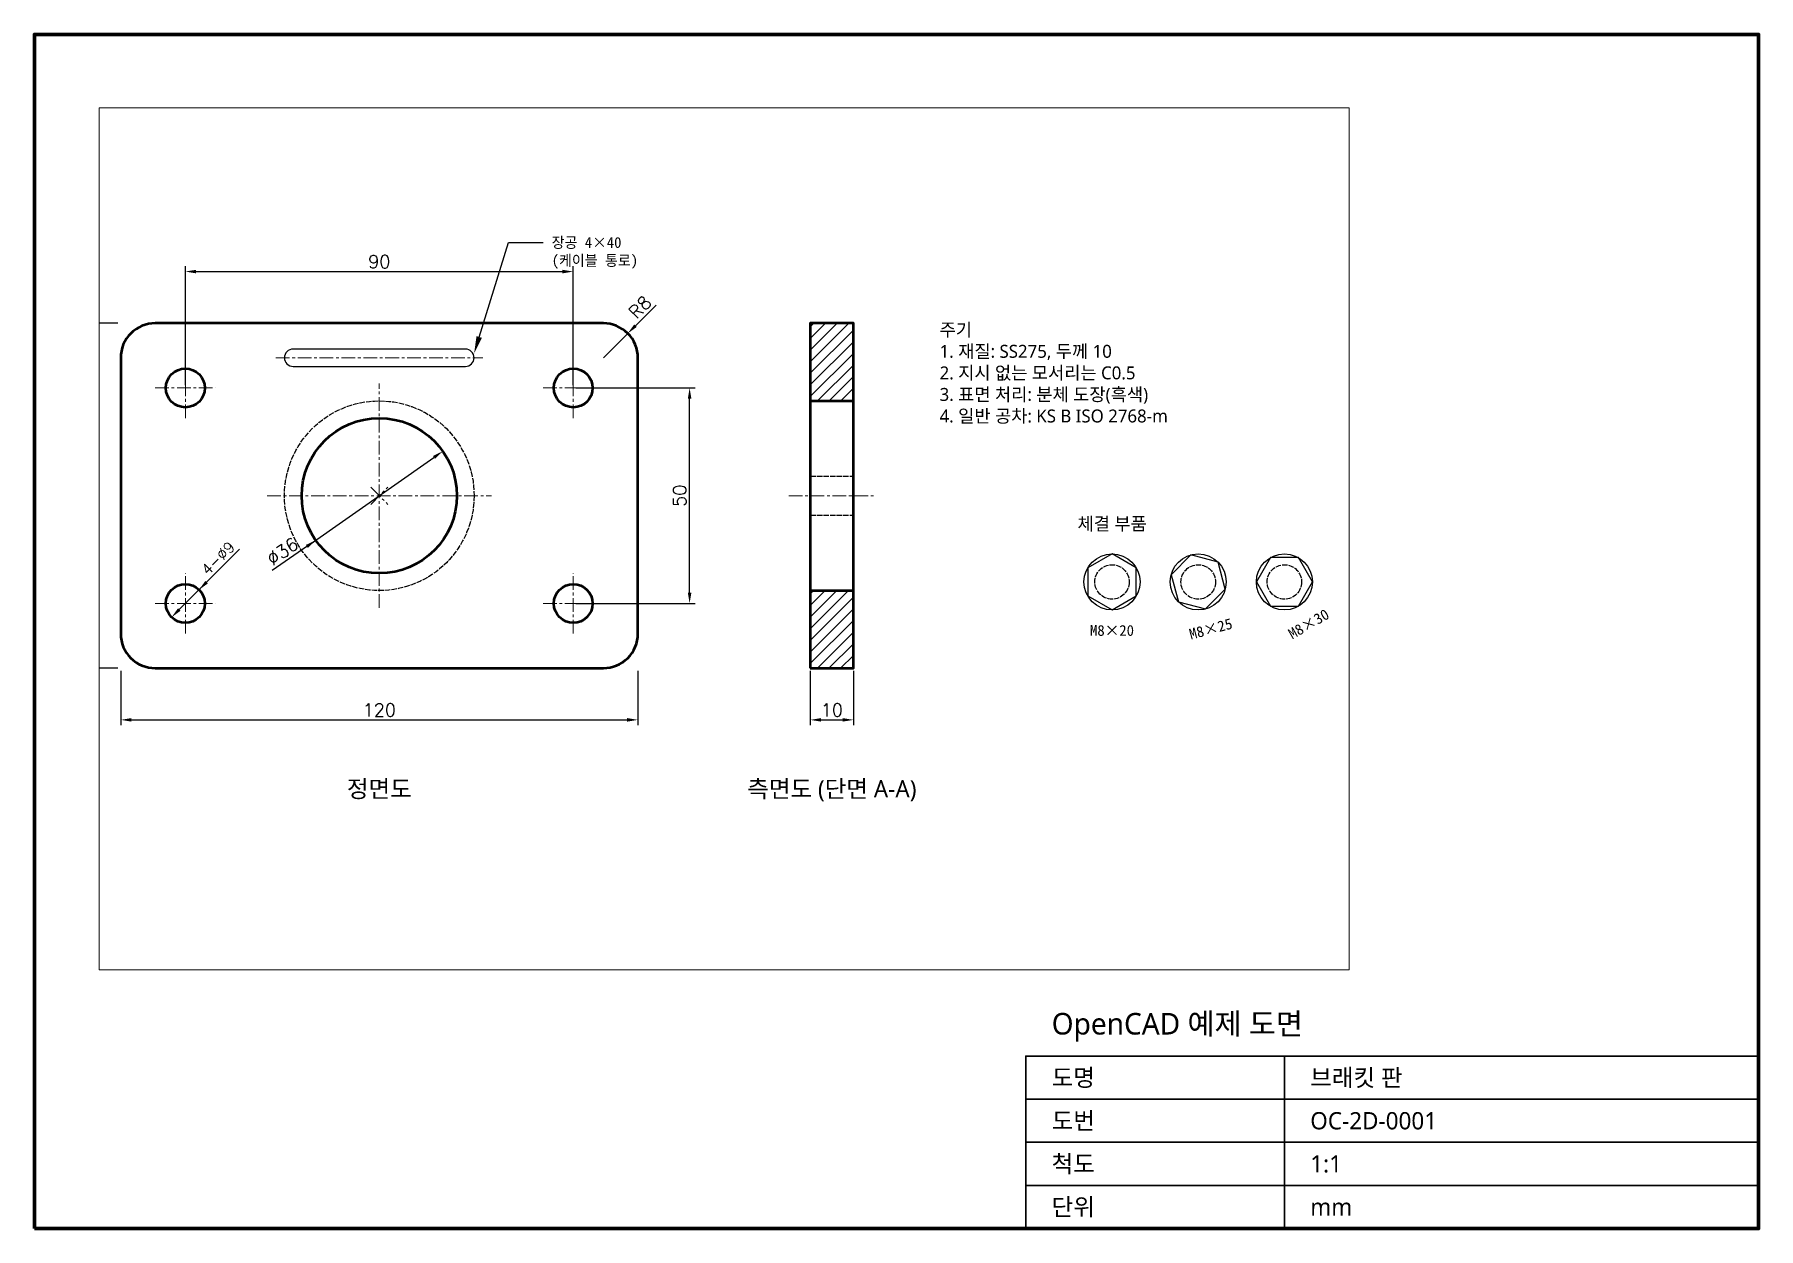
# Paper-space layout 'A3 도면' of a CAD drawing. Header units: millimetres. Extents: x 0 to 400, y 0 to 277.
# The model-space entities are those that its viewports show. They can reach past a viewport. Long polylines and large blocks are cut down to what shows.
import ezdxf
from ezdxf import colors
from ezdxf.entities.mleader import LeaderData, LeaderLine
from ezdxf.enums import TextEntityAlignment as Align
from ezdxf.math import Vec2, Vec3

# ---------------------------------------------------------------- set-up
doc = ezdxf.new("R2010")
doc.units = ezdxf.units.MM
doc.header["$PDMODE"] = 3
doc.header["$PDSIZE"] = 2
doc.linetypes.add('CENTER', pattern=[5.08, 3.175, -0.635, 0.635, -0.635])
doc.linetypes.add('DASHED', pattern=[1.524, 1.27, -0.254])
for name, color, linetype, lineweight in [('가공', 6, 'Continuous', 25), ('문자', 2, 'Continuous', 25), ('숨은선', 3, 'DASHED', 25), ('외형선', 7, 'Continuous', 50), ('중심선', 1, 'CENTER', 18), ('치수', 4, 'Continuous', 18), ('표제란', 7, 'Continuous', 35), ('해치', 8, 'Continuous', 13)]:
    doc.layers.add(name, color=color, linetype=linetype, lineweight=lineweight)
doc.layers.add('뷰포트', color=9, linetype='Continuous', lineweight=13, plot=False)
doc.styles.add('ROMANS', font='romans.shx')
doc.styles.add('한글', font='NotoSansKR-Regular.ttf')
doc.dimstyles.new('ISO-25', dxfattribs={"dimtxt": 3, "dimasz": 2.5, "dimexe": 1.25, "dimexo": 0.625, "dimgap": 0.8, "dimtad": 1, "dimdec": 1, "dimtxsty": 'ROMANS', "dimcen": 2.5, "dimclrt": 2, "dimazin": 3, "dimtfac": 1, "dimtmove": 0, "dimatfit": 3})

# ---------------------------------------------------------------- blocks, each defined once
blk = doc.blocks.new('M8_BOLT')
blk.add_lwpolyline([(5.63, 3.25), (0, 6.5), (-5.63, 3.25), (-5.63, -3.25), (0, -6.5), (5.63, -3.25)], close=True)
blk.add_circle((0, 0), 6.5)
at = {"linetype": 'DASHED'}
blk.add_circle((0, 0), 4, dxfattribs=at)
blk.add_attdef('SIZE', text='', height=2.5).set_placement((0, -10), align=Align.TOP_CENTER)

msp = doc.modelspace()

# ---------------------------------------------------------------- hatches: boundary and pattern name
at = {"layer": '해치'}
h = msp.add_hatch(dxfattribs=at)
h.set_pattern_fill('ANSI31', scale=0.6)
h.paths.add_polyline_path([(160, 0), (170, 0), (170, 18), (160, 18)])
h.paths.add_polyline_path([(160, 62), (170, 62), (170, 80), (160, 80)])

# ---------------------------------------------------------------- linework, layer by layer
at = {"layer": '가공'}
msp.add_lwpolyline([(40, 70), (80, 70, 1), (80, 74), (40, 74, 1)], format="xyb", close=True, dxfattribs=at)
at = {"layer": '숨은선'}
for p, q in [((160, 44.5), (170, 44.5)), ((160, 35.5), (170, 35.5))]:
    msp.add_line(p, q, dxfattribs=at)
msp.add_circle((60, 40), 22, dxfattribs=at)
at = {"layer": '외형선'}
for p, q in [((160, 62), (170, 62)), ((160, 18), (170, 18))]:
    msp.add_line(p, q, dxfattribs=at)
msp.add_lwpolyline([(8, 0), (112, 0, 0.414214), (120, 8), (120, 72, 0.414214), (112, 80), (8, 80, 0.414214), (0, 72), (0, 8, 0.414214)], format="xyb", close=True, dxfattribs=at)
msp.add_lwpolyline([(160, 0), (170, 0), (170, 80), (160, 80)], close=True, dxfattribs=at)
for centre, radius in [((15, 65), 4.5), ((105, 65), 4.5), ((60, 40), 18), ((15, 15), 4.5), ((105, 15), 4.5)]:
    msp.add_circle(centre, radius, dxfattribs=at)
at = {"layer": '중심선'}
for p, q in [((15, 58), (15, 72)), ((36, 72), (84, 72)), ((105, 58), (105, 72)), ((8, 65), (22, 65)), ((60, 14), (60, 66)), ((98, 65), (112, 65)), ((34, 40), (86, 40)), ((155, 40), (175, 40)), ((15, 8), (15, 22)), ((105, 8), (105, 22)), ((8, 15), (22, 15)), ((98, 15), (112, 15))]:
    msp.add_line(p, q, dxfattribs=at)
msp.add_point((60, 40), dxfattribs=at)

# ---------------------------------------------------------------- block references
at = {"layer": '가공'}
for p, rotation, values in [((270, 20), 30, {'SIZE': 'M8×30'}), ((250, 20), 15, {'SIZE': 'M8×25'})]:
    msp.add_blockref('M8_BOLT', p, dxfattribs=dict(at, rotation=rotation)).add_auto_attribs(values)
msp.add_blockref('M8_BOLT', (230, 20), dxfattribs=at).add_auto_attribs({'SIZE': 'M8×20'})

# ---------------------------------------------------------------- texts
at = {"layer": '문자', "style": '한글'}
msp.add_text('체결 부품', height=3, dxfattribs=at).set_placement((222, 32))
for s, p in [('정면도', (60, -26)), ('측면도 (단면 A-A)', (165, -26))]:
    msp.add_text(s, height=4, dxfattribs=at).set_placement(p, align=Align.TOP_CENTER)
at = {"layer": '문자', "insert": (190, 80), "char_height": 3, "width": 90, "attachment_point": 1, "style": '한글'}
msp.add_mtext('주기\\P1. 재질: SS275, 두께 10\\P2. 지시 없는 모서리는 C0.5\\P3. 표면 처리: 분체 도장(흑색)\\P4. 일반 공차: KS B ISO 2768-m', dxfattribs=at)

# ---------------------------------------------------------------- dimensions: what is measured, and where the dimension line sits
at = {"layer": '치수'}
for base, p1, p2 in [((15, 92), (15, 65), (105, 65)), ((0, -12), (0, 0), (120, 0)), ((160, -12), (160, 0), (170, 0))]:
    msp.add_linear_dim(base=base, p1=p1, p2=p2, dimstyle='ISO-25', dxfattribs=at).render()
msp.add_radius_dim(center=(112, 72), mpoint=(117.66, 77.66), dimstyle='ISO-25', dxfattribs=at).render()
for base, p1, p2 in [((-12, 0), (0, 0), (0, 80)), ((132, 15), (105, 15), (105, 65))]:
    msp.add_linear_dim(base=base, p1=p1, p2=p2, angle=90, dimstyle='ISO-25', dxfattribs=at).render()
msp.add_diameter_dim_2p(p1=(74.74, 50.32), p2=(45.26, 29.68), dimstyle='ISO-25', dxfattribs=at).render()
msp.add_diameter_dim_2p(p1=(11.82, 11.82), p2=(18.18, 18.18), text='4-<>', dimstyle='ISO-25', override={"dimtxt": 2.5}, dxfattribs=at).render()

# ---------------------------------------------------------------- leaders
ml = msp.add_multileader_mtext('Standard')
ml.set_content('장공 4×40\\P(케이블 통로)')
ml.set_leader_properties(linetype='ByLayer')
ml.build(insert=Vec2(0, 0))
ctx = ml.context
ctx.base_point, ctx.char_height = Vec3(98, 98.75), 2.5
notes = []
notes.append((ctx, [(0, (1, 1, 0), (90, 98.75), (1, 0), 8, [(0, [(82, 73)], 0, [])])]))
ctx.mtext.insert = Vec3(100, 100)
for ctx, leaders in notes:
    for number, flags, end, landing, length, lines in leaders:
        leader = LeaderData()
        leader.index, (leader.has_last_leader_line, leader.has_dogleg_vector, leader.attachment_direction) = number, flags
        leader.last_leader_point, leader.dogleg_vector, leader.dogleg_length = Vec3(end), Vec3(landing), length
        for number, points, colour, breaks in lines:
            line = LeaderLine()
            line.index, line.vertices, line.color, line.breaks = number, Vec3.list(points), colors.encode_raw_color(colour), breaks
            leader.lines.append(line)
        ctx.leaders.append(leader)

psp = doc.layouts.new('A3 도면')

# ---------------------------------------------------------------- linework, layer by layer
at = {"layer": '표제란'}
for p, q in [((290, 0), (290, 40)), ((230, 30), (400, 30)), ((230, 20), (400, 20)), ((230, 10), (400, 10))]:
    psp.add_line(p, q, dxfattribs=at)
at = {"layer": '표제란', "lineweight": 70}
psp.add_lwpolyline([(0, 0), (400, 0), (400, 277), (0, 277)], close=True, dxfattribs=at)
at = {"layer": '표제란'}
psp.add_lwpolyline([(230, 0), (400, 0), (400, 40), (230, 40)], close=True, dxfattribs=at)

# ---------------------------------------------------------------- texts
at = {"layer": '표제란', "style": '한글'}
for s, height, p in [('OpenCAD 예제 도면', 5, (236, 45)), ('도명', 4, (236, 33)), ('브래킷 판', 4, (296, 33)), ('도번', 4, (236, 23)), ('OC-2D-0001', 4, (296, 23)), ('척도', 4, (236, 13)), ('1:1', 4, (296, 13)), ('단위', 4, (236, 3)), ('mm', 4, (296, 3))]:
    psp.add_text(s, height=height, dxfattribs=at).set_placement(p)

# ---------------------------------------------------------------- viewports
at = {"layer": '뷰포트'}
psp.add_viewport(center=(160, 160), size=(290, 200), view_center_point=(140, 30), view_height=200, dxfattribs=at)

doc.saveas('drawing.dxf')
